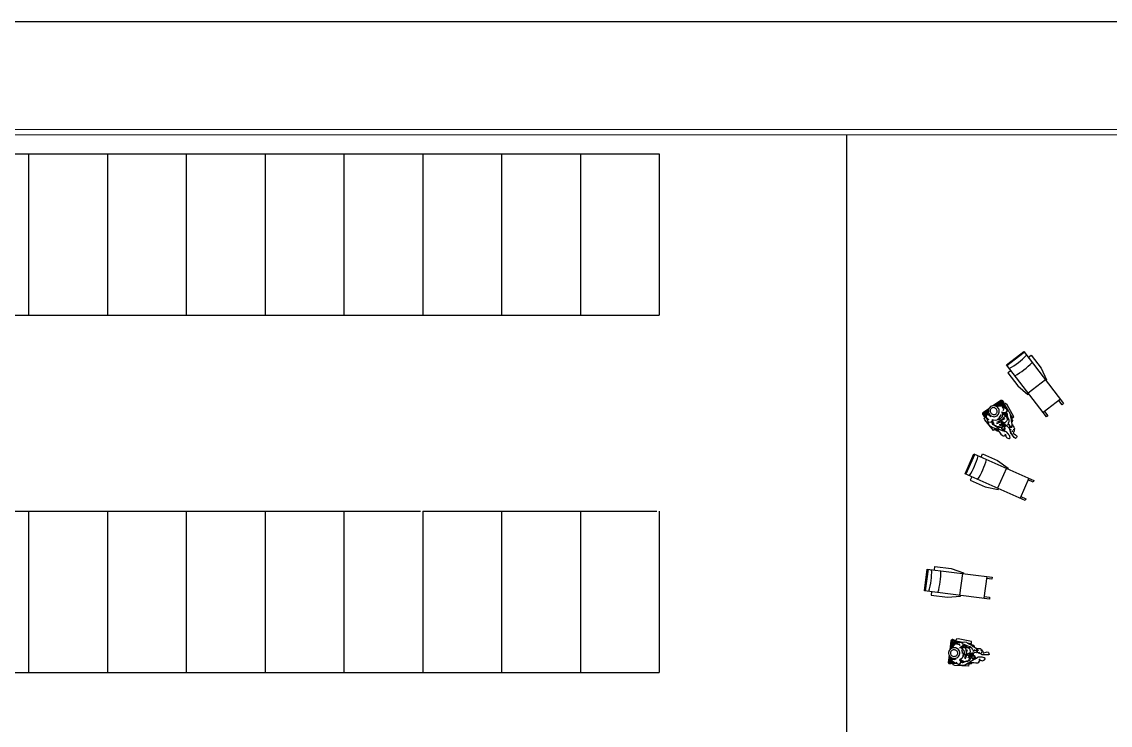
# Model space of a CAD drawing. Header units: millimetres. Extents: x 2667 to 2848, y -1 to 1765.
# Drawn here: x 2745.27 to 2775.65, y 1745.04 to 1764.66 of the extents above; entities that cross this region are included whole.
import ezdxf

# ---------------------------------------------------------------- set-up
doc = ezdxf.new("R2010")
doc.units = ezdxf.units.MM
doc.linetypes.add('DIVIDEX2', pattern=[2.5, 1, -0.5, 0, -0.5, 0, -0.5])
for name, color, linetype in [('COTAS', 1, 'DIVIDEX2'), ('PROIEZIONI', 145, 'Continuous'), ('VAGAS', 3, 'Continuous')]:
    doc.layers.add(name, color=color, linetype=linetype)
doc.layers.add('MURATURA_sezioni', color=5, linetype='Continuous', lineweight=18)

msp = doc.modelspace()

# ---------------------------------------------------------------- linework, layer by layer
for p, q in [((2773.25, 1755.437), (2772.767, 1755.065)), ((2773.359, 1755.296), (2773.439, 1755.358)), ((2773.439, 1755.358), (2773.718, 1754.996)), ((2772.875, 1754.924), (2772.795, 1754.863)), ((2772.795, 1754.863), (2773.073, 1754.5)), ((2773.718, 1754.996), (2773.874, 1754.667)), ((2773.073, 1754.5), (2773.351, 1754.265)), ((2773.838, 1754.672), (2773.355, 1754.3)), ((2773.874, 1754.667), (2773.854, 1754.652)), ((2773.351, 1754.265), (2773.371, 1754.28)), ((2774.257, 1754.128), (2773.773, 1753.757)), ((2772.205, 1753.824), (2772.245, 1753.766)), ((2772.226, 1753.839), (2772.248, 1753.806)), ((2772.247, 1753.853), (2772.254, 1753.843)), ((2772.394, 1753.953), (2772.396, 1753.95)), ((2772.415, 1753.967), (2772.429, 1753.946)), ((2772.436, 1753.981), (2772.471, 1753.929)), ((2772.457, 1753.995), (2772.504, 1753.926)), ((2772.478, 1754.01), (2772.528, 1753.936)), ((2772.499, 1754.024), (2772.556, 1753.94)), ((2772.52, 1754.038), (2772.584, 1753.944)), ((2772.541, 1754.052), (2772.617, 1753.94)), ((2772.562, 1754.067), (2772.663, 1753.918)), ((2772.583, 1754.081), (2772.717, 1753.884)), ((2772.606, 1754.093), (2772.705, 1753.947)), ((2772.636, 1754.094), (2772.676, 1754.035)), ((2772.083, 1753.732), (2772.128, 1753.666)), ((2772.1, 1753.753), (2772.198, 1753.609)), ((2772.121, 1753.767), (2772.197, 1753.655)), ((2772.142, 1753.782), (2772.204, 1753.69)), ((2772.163, 1753.796), (2772.215, 1753.718)), ((2772.184, 1753.81), (2772.23, 1753.742)), ((2772.348, 1753.522), (2772.394, 1753.454)), ((2772.358, 1753.553), (2772.37, 1753.535)), ((2772.647, 1753.76), (2772.686, 1753.703)), ((2772.683, 1753.752), (2772.803, 1753.576)), ((2772.718, 1753.746), (2772.783, 1753.65)), ((2772.762, 1753.726), (2772.773, 1753.711)), ((2772.881, 1753.596), (2772.887, 1753.588)), ((2772.884, 1753.547), (2772.91, 1753.508)), ((2772.901, 1753.566), (2772.913, 1753.55)), ((2772.238, 1753.504), (2772.244, 1753.496)), ((2772.349, 1753.476), (2772.382, 1753.427)), ((2772.467, 1753.302), (2772.507, 1753.242)), ((2772.603, 1753.508), (2772.702, 1753.363)), ((2772.617, 1753.442), (2772.673, 1753.36)), ((2772.654, 1753.479), (2772.723, 1753.376)), ((2772.74, 1753.397), (2772.745, 1753.39)), ((2772.045, 1752.515), (2772.086, 1752.608)), ((2772.086, 1752.608), (2772.505, 1752.423)), ((2771.868, 1752.593), (2771.622, 1752.035)), ((2772.505, 1752.423), (2772.799, 1752.21)), ((2772.752, 1752.204), (2772.506, 1751.646)), ((2772.799, 1752.21), (2772.789, 1752.187)), ((2771.785, 1751.963), (2771.744, 1751.87)), ((2771.744, 1751.87), (2772.163, 1751.686)), ((2773.379, 1751.927), (2773.133, 1751.369)), ((2772.163, 1751.686), (2772.519, 1751.612)), ((2772.519, 1751.612), (2772.529, 1751.636)), ((2770.564, 1749.389), (2770.487, 1748.784)), ((2770.741, 1749.367), (2770.753, 1749.467)), ((2770.753, 1749.467), (2771.207, 1749.41)), ((2771.207, 1749.41), (2771.55, 1749.289)), ((2771.522, 1749.267), (2771.445, 1748.663)), ((2771.55, 1749.289), (2771.547, 1749.264)), ((2772.202, 1749.181), (2772.125, 1748.576)), ((2770.664, 1748.762), (2770.651, 1748.661)), ((2770.651, 1748.661), (2771.105, 1748.604)), ((2771.467, 1748.634), (2771.47, 1748.66)), ((2771.105, 1748.604), (2771.467, 1748.634)), ((2771.172, 1747.147), (2771.175, 1747.147)), ((2771.175, 1747.172), (2771.2, 1747.169)), ((2771.178, 1747.198), (2771.24, 1747.19)), ((2771.181, 1747.223), (2771.264, 1747.213)), ((2771.184, 1747.248), (2771.272, 1747.237)), ((2771.187, 1747.273), (2771.288, 1747.261)), ((2771.19, 1747.298), (2771.303, 1747.285)), ((2771.193, 1747.324), (2771.328, 1747.307)), ((2771.196, 1747.349), (2771.374, 1747.327)), ((2771.199, 1747.374), (2771.436, 1747.346)), ((2771.204, 1747.399), (2771.379, 1747.378)), ((2771.224, 1747.422), (2771.295, 1747.414)), ((2771.483, 1747.212), (2771.552, 1747.204)), ((2771.513, 1747.234), (2771.724, 1747.208)), ((2771.541, 1747.256), (2771.655, 1747.242)), ((2771.584, 1747.276), (2771.602, 1747.274)), ((2771.761, 1747.281), (2771.77, 1747.28)), ((2771.796, 1747.277), (2771.816, 1747.274)), ((2771.799, 1747.251), (2771.846, 1747.245)), ((2771.135, 1746.844), (2771.246, 1746.831)), ((2771.138, 1746.87), (2771.231, 1746.858)), ((2771.141, 1746.895), (2771.223, 1746.885)), ((2771.144, 1746.92), (2771.214, 1746.912)), ((2771.147, 1746.945), (2771.186, 1746.941)), ((2771.15, 1746.971), (2771.162, 1746.969)), ((2771.45, 1746.858), (2771.471, 1746.855)), ((2771.644, 1747.013), (2771.819, 1746.992)), ((2771.7, 1747.032), (2771.823, 1747.017)), ((2771.703, 1746.981), (2771.802, 1746.969)), ((2771.818, 1747.044), (2771.826, 1747.043)), ((2771.129, 1746.794), (2771.303, 1746.773)), ((2771.132, 1746.819), (2771.267, 1746.803)), ((2771.134, 1746.768), (2771.213, 1746.758)), ((2771.408, 1746.735), (2771.418, 1746.734)), ((2771.467, 1746.83), (2771.548, 1746.82)), ((2771.502, 1746.8), (2771.561, 1746.793)), ((2771.711, 1746.775), (2771.782, 1746.766))]:
    msp.add_line(p, q)
msp.add_lwpolyline([(2684.449, 1677.657), (2827.449, 1677.657), (2827.449, 1764.657), (2684.449, 1764.657)], close=True)
for points in [[(2773.814, 1753.788), (2773.906, 1753.667), (2773.866, 1753.636), (2772.751, 1755.086), (2773.235, 1755.457), (2774.349, 1754.007), (2774.309, 1753.976), (2774.216, 1754.097)], [(2772.26, 1753.862), (2772.09, 1753.747), (2772.083, 1753.732), (2772.084, 1753.717), (2772.095, 1753.701), (2772.116, 1753.677), (2772.167, 1753.632), (2772.205, 1753.603)], [(2772.489, 1753.917), (2772.521, 1753.935), (2772.563, 1753.941), (2772.596, 1753.945), (2772.632, 1753.937), (2772.695, 1753.899), (2772.724, 1753.879), (2772.754, 1753.855), (2772.758, 1753.832), (2772.76, 1753.799), (2772.744, 1753.772), (2772.716, 1753.747), (2772.611, 1753.769), (2772.631, 1753.767), (2772.635, 1753.745), (2772.638, 1753.69), (2772.632, 1753.645), (2772.603, 1753.608), (2772.575, 1753.579), (2772.538, 1753.559), (2772.486, 1753.546), (2772.443, 1753.535), (2772.391, 1753.546), (2772.366, 1753.557), (2772.357, 1753.563), (2772.353, 1753.528), (2772.34, 1753.506), (2772.318, 1753.489), (2772.285, 1753.484), (2772.262, 1753.489), (2772.241, 1753.497), (2772.234, 1753.515), (2772.228, 1753.548), (2772.21, 1753.583), (2772.2, 1753.621), (2772.197, 1753.652), (2772.203, 1753.685), (2772.212, 1753.714), (2772.227, 1753.737), (2772.239, 1753.758), (2772.25, 1753.774)], [(2772.726, 1753.877), (2772.692, 1753.987), (2772.664, 1754.071), (2772.65, 1754.088), (2772.637, 1754.093), (2772.619, 1754.098), (2772.598, 1754.091), (2772.39, 1753.95)], [(2772.637, 1753.91), (2772.66, 1753.884), (2772.674, 1753.851), (2772.662, 1753.813), (2772.675, 1753.829), (2772.68, 1753.852), (2772.677, 1753.867)], [(2772.856, 1753.707), (2772.917, 1753.61), (2772.959, 1753.639), (2772.771, 1753.974), (2772.729, 1754.007), (2772.692, 1753.987), (2772.799, 1753.805)], [(2772.757, 1753.839), (2772.776, 1753.826), (2772.797, 1753.806), (2772.833, 1753.774), (2772.851, 1753.735), (2772.858, 1753.696), (2772.87, 1753.641), (2772.883, 1753.587), (2772.881, 1753.526), (2772.892, 1753.478), (2772.9, 1753.439), (2772.901, 1753.416), (2772.902, 1753.392), (2772.901, 1753.372), (2772.897, 1753.352), (2772.891, 1753.331), (2772.891, 1753.347), (2772.89, 1753.371), (2772.885, 1753.385), (2772.888, 1753.371), (2772.881, 1753.354), (2772.878, 1753.335), (2772.875, 1753.346), (2772.87, 1753.364), (2772.865, 1753.387), (2772.86, 1753.36), (2772.857, 1753.339), (2772.846, 1753.337), (2772.847, 1753.37), (2772.838, 1753.41), (2772.829, 1753.432), (2772.816, 1753.424), (2772.808, 1753.416), (2772.797, 1753.413), (2772.791, 1753.415), (2772.798, 1753.431), (2772.808, 1753.448), (2772.809, 1753.459), (2772.813, 1753.476), (2772.828, 1753.498), (2772.831, 1753.524), (2772.827, 1753.551), (2772.819, 1753.573), (2772.794, 1753.633), (2772.784, 1753.67), (2772.778, 1753.701), (2772.774, 1753.727), (2772.721, 1753.751)], [(2772.408, 1753.325), (2772.433, 1753.283), (2772.39, 1753.255), (2772.149, 1753.554), (2772.135, 1753.605), (2772.167, 1753.632), (2772.22, 1753.565)], [(2772.215, 1753.6), (2772.234, 1753.579), (2772.245, 1753.57), (2772.265, 1753.567)], [(2772.236, 1753.731), (2772.247, 1753.706), (2772.268, 1753.682), (2772.291, 1753.664), (2772.318, 1753.65)], [(2772.636, 1753.731), (2772.668, 1753.713), (2772.712, 1753.677), (2772.741, 1753.642), (2772.763, 1753.62), (2772.775, 1753.56), (2772.763, 1753.526), (2772.715, 1753.483), (2772.677, 1753.467), (2772.608, 1753.517), (2772.602, 1753.511), (2772.605, 1753.481), (2772.616, 1753.436), (2772.606, 1753.418), (2772.575, 1753.384), (2772.544, 1753.369), (2772.523, 1753.363), (2772.492, 1753.355), (2772.451, 1753.388), (2772.429, 1753.4), (2772.411, 1753.409), (2772.4, 1753.46), (2772.386, 1753.483), (2772.373, 1753.554)], [(2772.701, 1753.643), (2772.673, 1753.607), (2772.626, 1753.552), (2772.586, 1753.53), (2772.537, 1753.504), (2772.473, 1753.483)], [(2772.573, 1753.611), (2772.539, 1753.584), (2772.495, 1753.566)], [(2772.607, 1753.707), (2772.57, 1753.652), (2772.538, 1753.618)], [(2772.556, 1753.56), (2772.586, 1753.53), (2772.598, 1753.51)], [(2772.712, 1753.581), (2772.651, 1753.558), (2772.608, 1753.528), (2772.596, 1753.514)], [(2772.765, 1753.607), (2772.826, 1753.552)], [(2772.876, 1753.619), (2772.889, 1753.599), (2772.899, 1753.583), (2772.907, 1753.57), (2772.912, 1753.559), (2772.916, 1753.55), (2772.918, 1753.543), (2772.919, 1753.537), (2772.919, 1753.532), (2772.918, 1753.527), (2772.917, 1753.522), (2772.916, 1753.517), (2772.914, 1753.513), (2772.912, 1753.509), (2772.91, 1753.506), (2772.908, 1753.502), (2772.906, 1753.499), (2772.904, 1753.497), (2772.901, 1753.494), (2772.897, 1753.49), (2772.891, 1753.485), (2772.891, 1753.485)], [(2772.35, 1753.458), (2772.358, 1753.438), (2772.431, 1753.398), (2772.484, 1753.361), (2772.525, 1753.335), (2772.547, 1753.333), (2772.563, 1753.341), (2772.59, 1753.353), (2772.604, 1753.353), (2772.624, 1753.361), (2772.641, 1753.369), (2772.648, 1753.366), (2772.644, 1753.354), (2772.628, 1753.345), (2772.618, 1753.332), (2772.613, 1753.315), (2772.622, 1753.303), (2772.639, 1753.29), (2772.654, 1753.271), (2772.66, 1753.264), (2772.678, 1753.27), (2772.69, 1753.279), (2772.7, 1753.281), (2772.703, 1753.273), (2772.68, 1753.251), (2772.646, 1753.248), (2772.579, 1753.272), (2772.517, 1753.292), (2772.44, 1753.315), (2772.357, 1753.34), (2772.309, 1753.366), (2772.27, 1753.41), (2772.252, 1753.463), (2772.247, 1753.494)], [(2772.35, 1753.458), (2772.342, 1753.51)], [(2772.528, 1753.246), (2772.522, 1753.243), (2772.514, 1753.24), (2772.508, 1753.239), (2772.503, 1753.238), (2772.498, 1753.239), (2772.494, 1753.24), (2772.49, 1753.242), (2772.485, 1753.244), (2772.481, 1753.247), (2772.476, 1753.25), (2772.472, 1753.253), (2772.468, 1753.257), (2772.464, 1753.262), (2772.46, 1753.266), (2772.456, 1753.272), (2772.452, 1753.278), (2772.448, 1753.284), (2772.443, 1753.291), (2772.439, 1753.3), (2772.433, 1753.309), (2772.428, 1753.319)], [(2772.478, 1753.455), (2772.511, 1753.465), (2772.569, 1753.487), (2772.595, 1753.503)], [(2772.498, 1753.297), (2772.513, 1753.264), (2772.558, 1753.208), (2772.595, 1753.158), (2772.631, 1753.123), (2772.662, 1753.108), (2772.693, 1753.11), (2772.707, 1753.117), (2772.749, 1753.146)], [(2772.612, 1753.427), (2772.589, 1753.422), (2772.549, 1753.417)], [(2772.638, 1753.367), (2772.612, 1753.427)], [(2772.665, 1753.316), (2772.691, 1753.308)], [(2772.898, 1753.448), (2772.921, 1753.412), (2772.941, 1753.374), (2772.957, 1753.351), (2772.972, 1753.327), (2772.974, 1753.302), (2772.971, 1753.276), (2772.965, 1753.247), (2772.949, 1753.202), (2772.942, 1753.186), (2773.002, 1753.138), (2773.031, 1753.12), (2773.039, 1753.1), (2773.039, 1753.079), (2773.031, 1753.058), (2773.01, 1753.034), (2772.993, 1753.042), (2772.971, 1753.062), (2772.948, 1753.093), (2772.915, 1753.134), (2772.891, 1753.158), (2772.874, 1753.175), (2772.87, 1753.19), (2772.88, 1753.197), (2772.885, 1753.204), (2772.871, 1753.223), (2772.858, 1753.248), (2772.845, 1753.287), (2772.84, 1753.311), (2772.817, 1753.334), (2772.8, 1753.354), (2772.772, 1753.376), (2772.736, 1753.404), (2772.72, 1753.421), (2772.684, 1753.449), (2772.677, 1753.467)], [(2772.726, 1753.131), (2772.728, 1753.112), (2772.743, 1753.08), (2772.753, 1753.058), (2772.788, 1753.041), (2772.815, 1753.036), (2772.842, 1753.037), (2772.854, 1753.048), (2772.85, 1753.076), (2772.843, 1753.105), (2772.824, 1753.13), (2772.807, 1753.156), (2772.791, 1753.174), (2772.764, 1753.207), (2772.749, 1753.22), (2772.725, 1753.228), (2772.705, 1753.225), (2772.694, 1753.221), (2772.685, 1753.239), (2772.68, 1753.251)], [(2772.753, 1753.391), (2772.745, 1753.386), (2772.711, 1753.363), (2772.69, 1753.35)], [(2772.715, 1753.3), (2772.726, 1753.297)], [(2772.843, 1753.308), (2772.862, 1753.287), (2772.871, 1753.282), (2772.885, 1753.28)], [(2772.915, 1753.254), (2772.914, 1753.237), (2772.908, 1753.222)], [(2772.962, 1753.277), (2772.957, 1753.275), (2772.947, 1753.274), (2772.937, 1753.278)], [(2772.714, 1753.156), (2772.712, 1753.135), (2772.713, 1753.126)], [(2772.881, 1753.192), (2772.884, 1753.18), (2772.894, 1753.17), (2772.909, 1753.159), (2772.919, 1753.149)], [(2773.154, 1751.416), (2773.293, 1751.354), (2773.273, 1751.308), (2771.599, 1752.045), (2771.845, 1752.603), (2773.519, 1751.866), (2773.498, 1751.819), (2773.359, 1751.881)], [(2772.132, 1748.627), (2772.283, 1748.608), (2772.277, 1748.557), (2770.462, 1748.788), (2770.539, 1749.392), (2772.353, 1749.162), (2772.347, 1749.111), (2772.196, 1749.131)], [(2771.66, 1747.335), (2771.773, 1747.317), (2771.779, 1747.368), (2771.403, 1747.446), (2771.35, 1747.435), (2771.341, 1747.395), (2771.549, 1747.356)], [(2771.447, 1747.348), (2771.341, 1747.395), (2771.259, 1747.428), (2771.237, 1747.429), (2771.225, 1747.423), (2771.21, 1747.413), (2771.201, 1747.392), (2771.171, 1747.142)], [(2771.26, 1747.196), (2771.268, 1747.231), (2771.292, 1747.267), (2771.31, 1747.295), (2771.339, 1747.316), (2771.409, 1747.339), (2771.444, 1747.348), (2771.481, 1747.355), (2771.502, 1747.343), (2771.528, 1747.323), (2771.538, 1747.293), (2771.538, 1747.255), (2771.452, 1747.191), (2771.467, 1747.204), (2771.487, 1747.193), (2771.53, 1747.159), (2771.56, 1747.125), (2771.569, 1747.079), (2771.573, 1747.039), (2771.563, 1746.998), (2771.539, 1746.949), (2771.519, 1746.91), (2771.476, 1746.878), (2771.452, 1746.866), (2771.441, 1746.863), (2771.465, 1746.837), (2771.473, 1746.813), (2771.471, 1746.785), (2771.454, 1746.758), (2771.435, 1746.743), (2771.415, 1746.732), (2771.397, 1746.739), (2771.368, 1746.756), (2771.33, 1746.766), (2771.295, 1746.783), (2771.269, 1746.801), (2771.248, 1746.827), (2771.233, 1746.853), (2771.225, 1746.879), (2771.217, 1746.902), (2771.212, 1746.921)], [(2771.363, 1747.303), (2771.398, 1747.302), (2771.432, 1747.292), (2771.453, 1747.257), (2771.449, 1747.278), (2771.435, 1747.297), (2771.421, 1747.304)], [(2771.498, 1747.184), (2771.532, 1747.197), (2771.588, 1747.206), (2771.634, 1747.206), (2771.665, 1747.207), (2771.718, 1747.177), (2771.735, 1747.146), (2771.736, 1747.081), (2771.724, 1747.042), (2771.641, 1747.023), (2771.641, 1747.014), (2771.666, 1746.997), (2771.707, 1746.976), (2771.714, 1746.956), (2771.719, 1746.911), (2771.71, 1746.877), (2771.701, 1746.858), (2771.687, 1746.829), (2771.635, 1746.82), (2771.612, 1746.811), (2771.593, 1746.803), (2771.548, 1746.828), (2771.52, 1746.833), (2771.459, 1746.87)], [(2771.495, 1747.346), (2771.518, 1747.353), (2771.547, 1747.355), (2771.595, 1747.361), (2771.635, 1747.349), (2771.67, 1747.329), (2771.72, 1747.302), (2771.769, 1747.276), (2771.813, 1747.235), (2771.857, 1747.212), (2771.891, 1747.192), (2771.909, 1747.178), (2771.928, 1747.162), (2771.942, 1747.149), (2771.954, 1747.132), (2771.967, 1747.115), (2771.955, 1747.125), (2771.936, 1747.14), (2771.922, 1747.145), (2771.935, 1747.138), (2771.943, 1747.122), (2771.955, 1747.107), (2771.945, 1747.112), (2771.928, 1747.12), (2771.908, 1747.131), (2771.925, 1747.11), (2771.939, 1747.093), (2771.933, 1747.084), (2771.908, 1747.107), (2771.872, 1747.127), (2771.85, 1747.134), (2771.848, 1747.119), (2771.848, 1747.107), (2771.843, 1747.098), (2771.838, 1747.094), (2771.83, 1747.11), (2771.824, 1747.128), (2771.816, 1747.136), (2771.806, 1747.151), (2771.8, 1747.177), (2771.782, 1747.196), (2771.758, 1747.21), (2771.736, 1747.219), (2771.675, 1747.24), (2771.64, 1747.256), (2771.614, 1747.272), (2771.591, 1747.286), (2771.538, 1747.262)], [(2771.496, 1747.147), (2771.514, 1747.082), (2771.519, 1747.037)], [(2771.607, 1747.175), (2771.616, 1747.131), (2771.626, 1747.059), (2771.616, 1747.015), (2771.604, 1746.961), (2771.578, 1746.898)], [(2771.661, 1747.143), (2771.638, 1747.082), (2771.632, 1747.03), (2771.635, 1747.012)], [(2771.676, 1747.201), (2771.757, 1747.211)], [(2771.883, 1747.197), (2771.925, 1747.19), (2771.967, 1747.18), (2771.995, 1747.177), (2772.023, 1747.173), (2772.044, 1747.158), (2772.061, 1747.139), (2772.079, 1747.114), (2772.102, 1747.073), (2772.109, 1747.058), (2772.185, 1747.071), (2772.218, 1747.081), (2772.238, 1747.075), (2772.254, 1747.061), (2772.265, 1747.041), (2772.269, 1747.009), (2772.252, 1747.002), (2772.222, 1746.998), (2772.184, 1747.001), (2772.131, 1747.003), (2772.097, 1747.001), (2772.074, 1746.999), (2772.059, 1747.005), (2772.061, 1747.018), (2772.059, 1747.027), (2772.035, 1747.029), (2772.008, 1747.035), (2771.97, 1747.051), (2771.949, 1747.062), (2771.916, 1747.06), (2771.889, 1747.061), (2771.855, 1747.054), (2771.81, 1747.045), (2771.787, 1747.044), (2771.743, 1747.036), (2771.724, 1747.042)], [(2771.739, 1747.292), (2771.763, 1747.289), (2771.782, 1747.286), (2771.797, 1747.283), (2771.809, 1747.28), (2771.818, 1747.277), (2771.825, 1747.274), (2771.83, 1747.27), (2771.834, 1747.267), (2771.837, 1747.263), (2771.84, 1747.259), (2771.843, 1747.255), (2771.845, 1747.251), (2771.846, 1747.247), (2771.848, 1747.243), (2771.849, 1747.24), (2771.849, 1747.236), (2771.85, 1747.232), (2771.851, 1747.228), (2771.851, 1747.223), (2771.85, 1747.215), (2771.85, 1747.215)], [(2771.152, 1746.987), (2771.128, 1746.782), (2771.134, 1746.768), (2771.147, 1746.759), (2771.166, 1746.756), (2771.197, 1746.756), (2771.265, 1746.765), (2771.311, 1746.775)], [(2771.235, 1746.882), (2771.261, 1746.875), (2771.294, 1746.874), (2771.322, 1746.88), (2771.351, 1746.891)], [(2771.516, 1746.789), (2771.536, 1746.783), (2771.614, 1746.811), (2771.677, 1746.827), (2771.724, 1746.841), (2771.74, 1746.856), (2771.744, 1746.873), (2771.753, 1746.901), (2771.762, 1746.912), (2771.769, 1746.933), (2771.774, 1746.95), (2771.781, 1746.954), (2771.788, 1746.943), (2771.784, 1746.925), (2771.787, 1746.909), (2771.796, 1746.894), (2771.811, 1746.893), (2771.833, 1746.897), (2771.857, 1746.897), (2771.866, 1746.896), (2771.873, 1746.914), (2771.874, 1746.929), (2771.879, 1746.937), (2771.888, 1746.934), (2771.889, 1746.903), (2771.869, 1746.875), (2771.807, 1746.84), (2771.751, 1746.806), (2771.683, 1746.764), (2771.61, 1746.717), (2771.558, 1746.698), (2771.5, 1746.698), (2771.448, 1746.718), (2771.421, 1746.736)], [(2771.547, 1747.058), (2771.545, 1747.014), (2771.529, 1746.969)], [(2771.575, 1747.012), (2771.616, 1747.015), (2771.64, 1747.01)], [(2771.603, 1746.884), (2771.617, 1746.915), (2771.638, 1746.974), (2771.643, 1747.004)], [(2771.712, 1746.967), (2771.7, 1746.946), (2771.678, 1746.913)], [(2771.773, 1746.947), (2771.712, 1746.967)], [(2771.735, 1746.796), (2771.769, 1746.786), (2771.841, 1746.782), (2771.903, 1746.777), (2771.953, 1746.781), (2771.985, 1746.795), (2772.004, 1746.82), (2772.007, 1746.835), (2772.013, 1746.886)], [(2771.831, 1747.049), (2771.83, 1747.04), (2771.824, 1746.999), (2771.821, 1746.975)], [(2771.83, 1746.934), (2771.853, 1746.948)], [(2771.875, 1746.962), (2771.884, 1746.967)], [(2772.01, 1746.859), (2772.025, 1746.847), (2772.059, 1746.838), (2772.083, 1746.831), (2772.118, 1746.847), (2772.14, 1746.864), (2772.157, 1746.885), (2772.156, 1746.9), (2772.133, 1746.916), (2772.106, 1746.93), (2772.075, 1746.932), (2772.044, 1746.936), (2772.02, 1746.936), (2771.977, 1746.937), (2771.958, 1746.934), (2771.936, 1746.921), (2771.925, 1746.904), (2771.921, 1746.894), (2771.901, 1746.899), (2771.889, 1746.903)], [(2771.953, 1747.063), (2771.981, 1747.063), (2771.991, 1747.068), (2772.002, 1747.077)], [(2771.982, 1746.866), (2771.998, 1746.851), (2772.005, 1746.845)], [(2772.054, 1747.133), (2772.052, 1747.128), (2772.046, 1747.12), (2772.037, 1747.114)], [(2772.041, 1747.082), (2772.052, 1747.07), (2772.06, 1747.056)], [(2772.065, 1747.016), (2772.076, 1747.01), (2772.09, 1747.011), (2772.108, 1747.015), (2772.122, 1747.016)], [(2771.654, 1746.745), (2771.702, 1746.737), (2771.696, 1746.686), (2771.312, 1746.701), (2771.264, 1746.723), (2771.265, 1746.765), (2771.35, 1746.761)], [(2771.32, 1746.781), (2771.349, 1746.781), (2771.363, 1746.783), (2771.378, 1746.797)], [(2771.516, 1746.789), (2771.472, 1746.817)], [(2771.792, 1746.785), (2771.791, 1746.778), (2771.788, 1746.77), (2771.785, 1746.764), (2771.782, 1746.76), (2771.779, 1746.757), (2771.775, 1746.755), (2771.771, 1746.753), (2771.766, 1746.751), (2771.761, 1746.749), (2771.756, 1746.748), (2771.751, 1746.747), (2771.745, 1746.746), (2771.739, 1746.746), (2771.733, 1746.746), (2771.726, 1746.747), (2771.719, 1746.748), (2771.712, 1746.749), (2771.703, 1746.751), (2771.694, 1746.752), (2771.683, 1746.754), (2771.672, 1746.757)]]:
    msp.add_lwpolyline(points)
for points in [[(2772.308, 1753.922, 0.101727), (2772.269, 1753.879, 0.099773), (2772.249, 1753.823, 0.097129), (2772.253, 1753.763, 0.095339), (2772.278, 1753.708, 0.095339), (2772.323, 1753.667, 0.097129), (2772.378, 1753.645, 0.099773), (2772.438, 1753.646, 0.101727), (2772.491, 1753.67, 0.101727), (2772.53, 1753.714, 0.099773), (2772.55, 1753.77, 0.097129), (2772.547, 1753.829, 0.095339), (2772.521, 1753.884, 0.095339), (2772.477, 1753.926, 0.097129), (2772.421, 1753.948, 0.099773), (2772.362, 1753.946, 0.101727)], [(2772.327, 1753.872, 0.108144), (2772.307, 1753.842, 0.101979), (2772.3, 1753.805, 0.094322), (2772.308, 1753.768, 0.08954), (2772.33, 1753.734, 0.08954), (2772.363, 1753.71, 0.094322), (2772.4, 1753.7, 0.101979), (2772.437, 1753.705, 0.108144), (2772.468, 1753.724, 0.108144), (2772.488, 1753.753, 0.101979), (2772.494, 1753.79, 0.094322), (2772.486, 1753.828, 0.08954), (2772.464, 1753.861, 0.08954), (2772.431, 1753.885, 0.094322), (2772.395, 1753.895, 0.101979), (2772.357, 1753.89, 0.108144)], [(2772.69, 1753.307, 0.113053), (2772.69, 1753.303, 0.103378), (2772.692, 1753.298, 0.09211), (2772.695, 1753.295, 0.085468), (2772.7, 1753.293, 0.085468), (2772.705, 1753.293, 0.09211), (2772.71, 1753.294, 0.103378), (2772.713, 1753.297, 0.113053), (2772.715, 1753.3, 0.113053), (2772.715, 1753.305, 0.103378), (2772.714, 1753.309, 0.09211), (2772.71, 1753.312, 0.085468), (2772.706, 1753.314, 0.085468), (2772.701, 1753.315, 0.09211), (2772.696, 1753.314, 0.103378), (2772.692, 1753.311, 0.113053)], [(2771.139, 1747.062, 0.101727), (2771.145, 1747.004, 0.099773), (2771.175, 1746.953, 0.097129), (2771.222, 1746.916, 0.095339), (2771.28, 1746.899, 0.095339), (2771.341, 1746.906, 0.097129), (2771.393, 1746.933, 0.099773), (2771.431, 1746.979, 0.101727), (2771.448, 1747.035, 0.101727), (2771.442, 1747.093, 0.099773), (2771.412, 1747.145, 0.097129), (2771.365, 1747.181, 0.095339), (2771.307, 1747.198, 0.095339), (2771.246, 1747.192, 0.097129), (2771.193, 1747.164, 0.099773), (2771.155, 1747.118, 0.101727)], [(2771.188, 1747.043, 0.108144), (2771.197, 1747.009, 0.101979), (2771.221, 1746.979, 0.094322), (2771.255, 1746.961, 0.08954), (2771.295, 1746.956, 0.08954), (2771.334, 1746.964, 0.094322), (2771.366, 1746.986, 0.101979), (2771.387, 1747.017, 0.108144), (2771.393, 1747.052, 0.108144), (2771.384, 1747.087, 0.101979), (2771.36, 1747.116, 0.094322), (2771.326, 1747.134, 0.08954), (2771.286, 1747.14, 0.08954), (2771.247, 1747.131, 0.094322), (2771.215, 1747.11, 0.101979), (2771.194, 1747.078, 0.108144)], [(2771.853, 1746.947, 0.113053), (2771.856, 1746.944, 0.103378), (2771.861, 1746.943, 0.09211), (2771.866, 1746.943, 0.085468), (2771.87, 1746.945, 0.085468), (2771.874, 1746.949, 0.09211), (2771.876, 1746.953, 0.103378), (2771.876, 1746.958, 0.113053), (2771.875, 1746.962, 0.113053), (2771.872, 1746.964, 0.103378), (2771.867, 1746.966, 0.09211), (2771.863, 1746.966, 0.085468), (2771.858, 1746.964, 0.085468), (2771.854, 1746.96, 0.09211), (2771.852, 1746.956, 0.103378), (2771.852, 1746.951, 0.113053)]]:
    msp.add_lwpolyline(points, format="xyb", close=True)
for points in [[(2772.642, 1753.352, 0.106886), (2772.631, 1753.341, 0.101581), (2772.626, 1753.325, 0.094881), (2772.627, 1753.309, 0.090632), (2772.634, 1753.293, 0.090632), (2772.647, 1753.281, 0.094881), (2772.662, 1753.275, 0.101581), (2772.678, 1753.274, 0.106886), (2772.692, 1753.281, 0.106886), (2772.703, 1753.292, 0.003968), (2772.703, 1753.293, 0.094881)], [(2772.709, 1753.313, 0.06123), (2772.707, 1753.324, 0.090632), (2772.7, 1753.339, 0.090632), (2772.688, 1753.352, 0.094881), (2772.672, 1753.358, 0.101581), (2772.656, 1753.358, 0.106886), (2772.642, 1753.352, 0.106886)], [(2771.861, 1746.965, 0.06123), (2771.852, 1746.971, 0.090632), (2771.835, 1746.976, 0.090632), (2771.818, 1746.974, 0.094881), (2771.803, 1746.967, 0.101581), (2771.792, 1746.955, 0.106886), (2771.787, 1746.94, 0.106886)], [(2771.787, 1746.94, 0.106886), (2771.789, 1746.925, 0.101581), (2771.797, 1746.911, 0.094881), (2771.81, 1746.901, 0.090632), (2771.827, 1746.896, 0.090632), (2771.844, 1746.897, 0.094881), (2771.859, 1746.904, 0.101581), (2771.87, 1746.917, 0.106886), (2771.875, 1746.931, 0.106886), (2771.873, 1746.947, 0.003968), (2771.873, 1746.947, 0.094881)]]:
    msp.add_lwpolyline(points, format="xyb")
for centre, start, end in [((2771.971, 1756.6), 297.9656, 317.1519), ((2772.126, 1756.399), 297.9656, 317.1519), ((2770.188, 1753), 326.6192, 345.8055), ((2770.421, 1752.898), 326.6192, 345.8055), ((2768.838, 1749.301), 343.1707, 2.357), ((2769.09, 1749.269), 343.1707, 2.357)]:
    msp.add_arc(centre, 1.829, start, end)
at = {"layer": 'COTAS'}
for p, q in [((2749.798, 1760.972), (2763.063, 1760.972)), ((2749.798, 1746.508), (2763.063, 1746.508))]:
    msp.add_line(p, q, dxfattribs=at)
at = {"layer": 'DEFPOINTS', "color": 0, "linetype": 'ByBlock'}
for p in [(2749.557, 1756.472), (2756.157, 1756.472), (2749.557, 1751.008), (2756.157, 1751.008)]:
    msp.add_point(p, dxfattribs=at)
at = {"layer": 'MURATURA_sezioni'}
for points in [[(2687.449, 1727.814), (2687.449, 1680.657), (2824.449, 1680.657), (2824.449, 1761.657), (2687.449, 1761.657), (2687.449, 1757.868)], [(2687.599, 1726.971), (2687.599, 1680.807), (2824.299, 1680.807), (2824.299, 1761.507), (2687.599, 1761.507), (2687.599, 1757.838)]]:
    msp.add_lwpolyline(points, dxfattribs=at)
at = {"layer": 'PROIEZIONI'}
msp.add_line((2768.299, 1736.7), (2768.299, 1761.507), dxfattribs=at)
at = {"layer": 'VAGAS'}
for p, q in [((2743.263, 1760.972), (2749.798, 1760.972)), ((2745.463, 1760.972), (2745.463, 1756.472)), ((2747.663, 1760.972), (2747.663, 1756.472)), ((2749.863, 1760.972), (2749.863, 1756.472)), ((2749.863, 1760.972), (2749.863, 1756.472)), ((2749.863, 1760.972), (2756.463, 1760.972)), ((2752.063, 1760.972), (2752.063, 1756.472)), ((2754.263, 1760.972), (2754.263, 1756.472)), ((2756.463, 1760.972), (2763.063, 1760.972)), ((2756.463, 1760.972), (2756.463, 1756.472)), ((2756.463, 1760.972), (2756.463, 1756.472)), ((2758.663, 1760.972), (2758.663, 1756.472)), ((2760.863, 1760.972), (2760.863, 1756.472)), ((2763.063, 1760.972), (2763.063, 1756.472)), ((2743.263, 1756.472), (2749.863, 1756.472)), ((2749.863, 1756.472), (2756.463, 1756.472)), ((2756.463, 1756.472), (2763.063, 1756.472)), ((2743.263, 1751.008), (2749.798, 1751.008)), ((2745.463, 1751.008), (2745.463, 1746.508)), ((2747.663, 1751.008), (2747.663, 1746.508)), ((2749.632, 1751.008), (2756.166, 1751.008)), ((2749.863, 1751.008), (2749.863, 1746.508)), ((2749.863, 1751.008), (2749.863, 1746.508)), ((2749.863, 1751.008), (2756.398, 1751.008)), ((2752.063, 1751.008), (2752.063, 1746.508)), ((2754.263, 1751.008), (2754.263, 1746.508)), ((2756.463, 1751.008), (2756.463, 1746.508)), ((2756.463, 1751.008), (2756.463, 1746.508)), ((2756.463, 1751.008), (2762.998, 1751.008)), ((2758.663, 1751.008), (2758.663, 1746.508)), ((2760.863, 1751.008), (2760.863, 1746.508)), ((2763.063, 1751.008), (2763.063, 1746.508)), ((2743.263, 1746.508), (2749.863, 1746.508)), ((2749.863, 1746.508), (2756.463, 1746.508)), ((2756.463, 1746.508), (2763.063, 1746.508))]:
    msp.add_line(p, q, dxfattribs=at)

doc.saveas('drawing.dxf')
